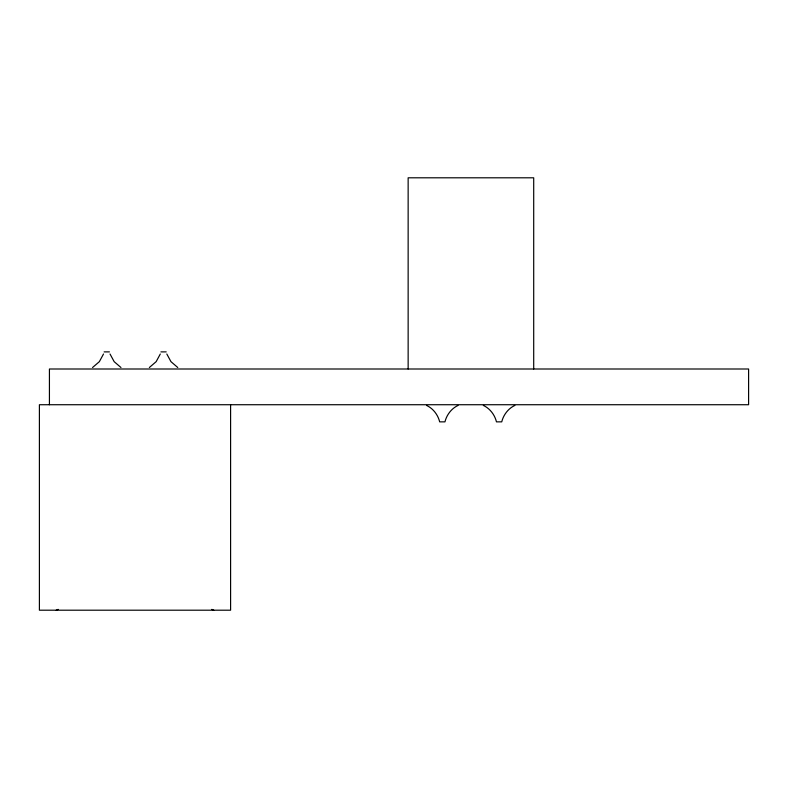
<?xml version="1.0" encoding="UTF-8"?>
<svg xmlns="http://www.w3.org/2000/svg" width="788" height="788" viewBox="0 0 788 788"><rect width="100%" height="100%" fill="white"/><g stroke="black" fill="none" stroke-linecap="round" stroke-linejoin="round"><path stroke-width="1.18" d="M230.598 404.727L230.598 610.198L39.4 610.198L39.4 404.727L748.6 404.727L748.6 369.001L49.427 369.001L49.427 404.727M103.504 354.009L99.357 361.662L92.56 367.513M160.299 354.009L156.152 361.662L149.356 367.513M458.094 405.406C451.475 408.479 446.678 414.823 444.954 421.856L439.674 421.856C437.951 414.823 433.154 408.479 426.525 405.406M514.889 405.406C508.26 408.479 503.463 414.823 501.739 421.856L496.47 421.856C494.746 414.823 489.949 408.479 483.32 405.406M56.234 610.198L58.194 609.38M104.134 351.881L109.404 351.881M160.919 351.881L166.199 351.881M211.805 609.38L213.765 610.198M177.763 367.513L170.966 361.662L166.82 354.009M120.968 367.513L114.171 361.662L110.025 354.009M533.703 369.001L533.703 177.802L408.145 177.802L408.145 369.001"/></g></svg>
